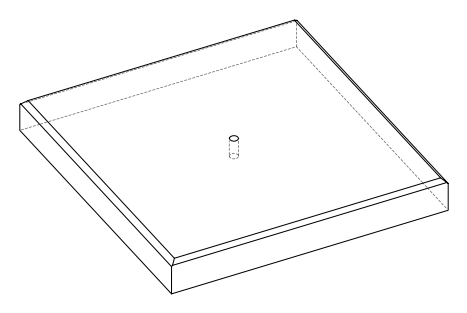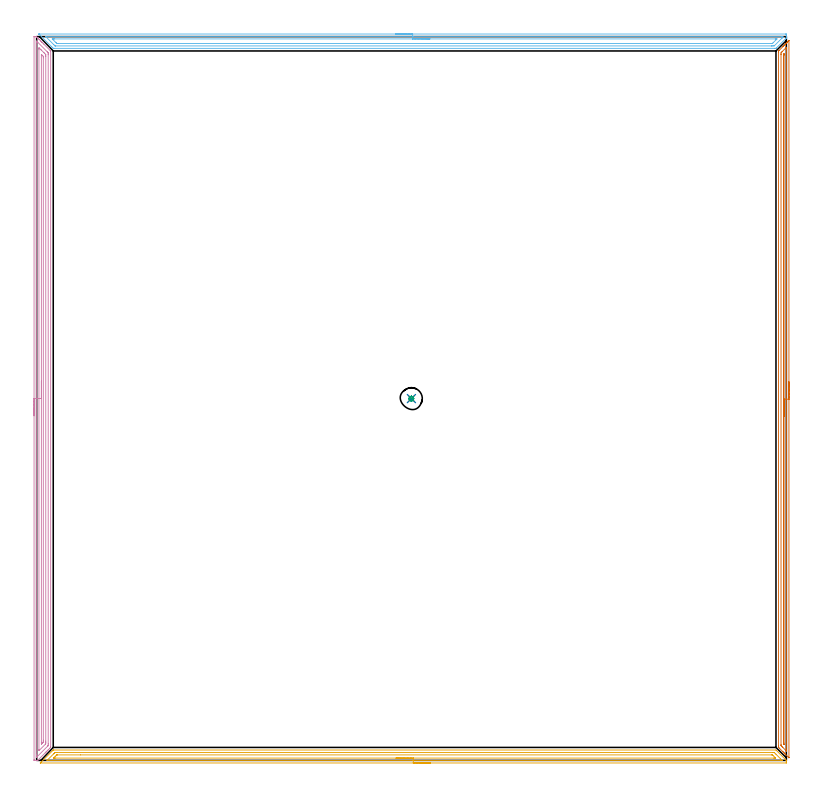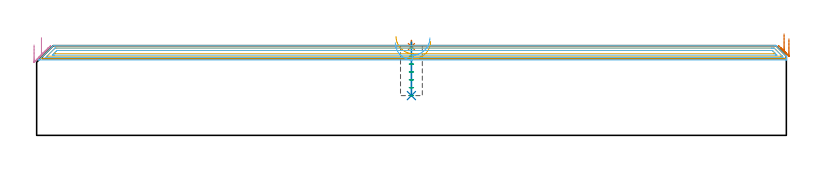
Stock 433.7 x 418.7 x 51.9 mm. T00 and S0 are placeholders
(PLAN: 7 operations, 3 tool changes, 44.8 min)
(1 SPOT_DRILL | STEP1POCKET | NXT0321_9005460120000 | 0.03 min | 0 mm3)
(2 DRILL_BLIND_HOLE_INTO_CENTER | STEP1POCKET | NXT0301_087 | 0.13 min | 2892 mm3)
(3 MILL_ROUGH_BLIND_HOLE_CONTOUR | STEP1POCKET | NXT0201_013 | Spiral | 0.35 min | 704 mm3)
(4 AREA_MILL | FG_CHAMFER_SURFACE | UGT0205_001 | 13.39 min | 19291 mm3)
(5 AREA_MILL_1 | FG_CHAMFER_SURFACE_1 | UGT0205_001 | 10.42 min | 11991 mm3)
(6 AREA_MILL_2 | FG_CHAMFER_SURFACE_2 | UGT0205_001 | 10.47 min | 14716 mm3)
(7 AREA_MILL_3 | FG_CHAMFER_SURFACE_3 | UGT0205_001 | 9.97 min | 7324 mm3)
(TOOL NXT0321_9005460120000 | NC Spot Drill, 142deg, 12mm, Carbide, Uncoated | D12 PA142 FL30 Z2)
(TOOL NXT0301_087 | Carbide Drill 11.6mm [860.1-1160-058A1-MM 2214] | D11.6 PA140 FL72 Z2)
(TOOL NXT0201_013 | ENDMILL 10mm | D10 FL30 Z4)
(TOOL UGT0205_001 | Chamfer Mill 20 x 3 x 45 deg. | D20 FL50 Z2)
(OP 1 SPOT_DRILL)
G17 G21 G94 G90
T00 M6
G54
G17 G0 G90 X216.8 Y209.3 S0 M3
G43 Z61.9 H0
G94 G81 G98 Z51.358 F250. R54.9
G80
M5
M2
(OP 2 DRILL_BLIND_HOLE_INTO_CENTER)
G17 G21 G94 G90
T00 M6
G54
G17 G0 G90 X216.8 Y209.3 S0 M3
G43 Z61.9 H1
G94 G81 G98 Z23. F250. R53.9
G80
M5
M2
(OP 3 MILL_ROUGH_BLIND_HOLE_CONTOUR)
G17 G21 G94 G90
T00 M6
G54
G17 G0 G90 X216.8 Y209.3 S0 M3
G43 Z61.9 H0
Z50.343
G94 G3 X217.43 Y209.97 R0.631 F250.
X216.718 Y210.597 R0.67
X215.503 Y209.218 R1.3
X216.718 Y210.597 R-1.3
X216.11 Y209.908 R0.65
X216.8 Y209.3 R0.65
G0 Z45.786
G3 X217.43 Y209.97 R0.631
X216.718 Y210.597 R0.67
X215.503 Y209.218 R1.3
X216.718 Y210.597 R-1.3
X216.11 Y209.908 R0.65
X216.8 Y209.3 R0.65
G0 Z41.229
G3 X217.43 Y209.97 R0.631
X216.718 Y210.597 R0.67
X215.503 Y209.218 R1.3
X216.718 Y210.597 R-1.3
X216.11 Y209.908 R0.65
X216.8 Y209.3 R0.65
G0 Z36.671
G3 X217.43 Y209.97 R0.631
X216.718 Y210.597 R0.67
X215.503 Y209.218 R1.3
X216.718 Y210.597 R-1.3
X216.11 Y209.908 R0.65
X216.8 Y209.3 R0.65
G0 Z32.114
G3 X217.43 Y209.97 R0.631
X216.718 Y210.597 R0.67
X215.503 Y209.218 R1.3
X216.718 Y210.597 R-1.3
X216.11 Y209.908 R0.65
X216.8 Y209.3 R0.65
G0 Z27.557
G3 X217.43 Y209.97 R0.631
X216.718 Y210.597 R0.67
X215.503 Y209.218 R1.3
X216.718 Y210.597 R-1.3
X216.11 Y209.908 R0.65
X216.8 Y209.3 R0.65
G0 Z23.
G3 X217.43 Y209.97 R0.631
X216.718 Y210.597 R0.67
X215.503 Y209.218 R1.3
X216.718 Y210.597 R-1.3
X216.11 Y209.908 R0.65
X216.8 Y209.3 R0.65
G0 Z61.9
M5
M2
(OP 4 AREA_MILL)
G17 G21 G94 G90
T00 M6
G54
G17 G0 G90 X-1.5 Y199.35 S1061 M3
G43 Z61.9 H0
Z52.3
G94 G1 Y199.388 Z51.428 F250.
Y199.502 Z50.564
Y199.691 Z49.712
Y199.953 Z48.88
Y200.287 Z48.074
Y200.69 Z47.3
Y201.158 Z46.564
Y201.69 Z45.872
Y202.279 Z45.229
Y202.922 Z44.64
Y203.614 Z44.108
Y204.35 Z43.64
Y205.124 Z43.237
Y205.93 Z42.903
Y206.762 Z42.641
Y207.614 Z42.452
Y208.478 Z42.338
Y209.35 Z42.3
Y418.521
X-1.496 Y418.642 Z42.304
X-1.493 Y418.69 Z42.306
X-1.268 Y418.7 Z42.532
X-0.563 Z43.237
X-0.213 Y418.694 Z43.586
X-0.203 Y418.692 Z43.596
X-0.17 Y418.67 Z43.629
X0.032 Y418.469 Z43.831
X0.079 Y418.422 Z43.876
X0.128 Y418.372 Z43.927
X0.32 Y418.181 Z44.119
X0.372 Y418.129 Z44.169
X0.426 Y418.074 Z44.225
X0.608 Y417.893 Z44.407
X0.665 Y417.837 Z44.462
X1.335 Y417.165 Z45.135
X1.543 Y416.959 Z45.34
X2.169 Y416.331 Z45.969
X2.214 Y416.287 Z46.013
X2.422 Y416.08 Z46.218
X3.004 Y415.496 Z46.804
X3.108 Y415.393 Z46.907
X3.3 Y415.202 Z47.096
X3.839 Y414.661 Z47.639
X4.178 Y414.324 Z47.974
X7.788 Y410.713 Z51.585
X8.1 Y410.394 Z51.885
Y410.029 Z51.9
Y7.777
X8.099 Y7.493 Z51.886
X7.692 Y7.091 Z51.491
X6.888 Y6.287 Z50.686
X6.813 Y6.212 Z50.61
X6.607 Y6.007 Z50.407
X5.935 Y5.334 Z49.732
X5.772 Y5.172 Z49.572
X5.695 Y5.095 Z49.495
X5.496 Y4.895 Z49.294
X5.398 Y4.797 Z49.196
X5.057 Y4.455 Z48.854
X4.937 Y4.337 Z48.737
X0.779 Y0.179 Z44.577
X0.665 Y0.067 Z44.463
X0.605 Y0.01 Z44.402
X-0.037 Y0. Z43.762
X-1.31 Z42.486
X-1.442 Y0.001 Z42.354
X-1.491 Y0.003 Z42.305
X-1.497 Y0.179 Z42.303
X-1.5 Y0.386 Z42.3
Y209.35
X-0.086 Z43.714
X-0.085 Y415.262 Z43.715
Y415.393
X-0.079 Y416.057 Z43.721
X-0.077 Y416.115 Z43.723
X0.017 Y416.025 Z43.817
X0.227 Y415.82 Z44.027
X0.658 Y415.393 Z44.458
X6.11 Y409.939 Z49.91
X6.297 Y409.748 Z50.097
X6.679 Y409.355 Z50.479
X6.682 Y409.269 Z50.482
X6.684 Y409.135 Z50.484
X6.686 Y408.372 Z50.486
Y408.241
Y9.565
X6.684 Y8.802 Z50.484
X6.682 Y8.671 Z50.482
X6.679 Y8.577 Z50.479
X6.673 Y8.534 Z50.473
X6.638 Y8.497 Z50.438
X6.521 Y8.374 Z50.321
X6.374 Y8.224 Z50.174
X0.564 Y2.413 Z44.364
X0.49 Y2.342 Z44.29
X0.166 Y2.027 Z43.966
X0.138 Y2.01 Z43.938
X0.087 Y2.007 Z43.887
X-0.019 Y2.005 Z43.781
X-0.052 Y2.007 Z43.748
X-0.079 Y2.012 Z43.721
X-0.08 Y2.06 Z43.72
X-0.085 Y2.282 Z43.715
Y2.413
X-0.086 Y3.055 Z43.714
Y209.35
X1.328 Z45.128
X1.329 Y411.142 Z45.129
X1.33 Y411.817 Z45.13
X1.331 Y412.033 Z45.131
X1.335 Y412.236 Z45.135
X1.543 Y412.046 Z45.343
X1.781 Y411.817 Z45.581
X2.422 Y411.179 Z46.222
X2.678 Y410.923 Z46.478
X4.178 Y409.423 Z47.978
X4.465 Y409.135 Z48.265
X5.057 Y408.537 Z48.857
X5.202 Y408.386 Z49.002
X5.265 Y408.31 Z49.065
X5.266 Y408.241 Z49.066
X5.269 Y408.025 Z49.069
X5.271 Y407.348 Z49.071
Y407.129
Y11.134
X5.27 Y10.459 Z49.07
X5.269 Y10.243 Z49.069
X5.259 Y9.565 Z49.059
X5.159 Y9.461 Z48.959
X5.057 Y9.357 Z48.857
X1.543 Y5.843 Z45.343
X1.47 Y5.774 Z45.27
X1.339 Y5.65 Z45.139
X1.335 Y5.771 Z45.135
X1.331 Y5.989 Z45.131
X1.329 Y6.207 Z45.129
X1.328 Y209.35 Z45.128
X2.743 Z46.543
Y408.241
X2.744 Y408.334 Z46.544
X2.747 Y408.379 Z46.547
X2.749 Y408.389 Z46.549
X2.754 Y408.385 Z46.554
X2.907 Y408.241 Z46.707
X3.3 Y407.848 Z47.1
X3.794 Y407.348 Z47.594
X3.85 Y407.272 Z47.65
X3.853 Y407.205 Z47.653
X3.855 Y407.064 Z47.655
X3.857 Y406.781 Z47.657
Y406.454
Y11.679
X3.856 Y11.352 Z47.656
X3.853 Y10.79 Z47.653
X3.85 Y10.627 Z47.65
X3.701 Y10.459 Z47.501
X3.502 Y10.253 Z47.302
X3.3 Y10.049 Z47.1
X3.06 Y9.809 Z46.86
X2.816 Y9.565 Z46.616
X2.792 Y9.543 Z46.592
X2.784 Y9.538 Z46.584
X2.75 Y9.52 Z46.55
X2.748 Y9.565 Z46.548
X2.745 Y9.836 Z46.545
X2.743 Y10.131 Z46.543
Y10.459
Y209.35
Y210.222 Z46.581
Y211.086 Z46.695
Y211.938 Z46.883
Y212.77 Z47.146
Y213.576 Z47.48
Y214.35 Z47.882
Y215.086 Z48.351
Y215.778 Z48.882
Y216.421 Z49.472
Y217.01 Z50.115
Y217.542 Z50.807
Y218.01 Z51.543
Y218.413 Z52.317
Y218.747 Z53.122
Y219.009 Z53.955
Y219.198 Z54.806
Y219.312 Z55.671
Y219.35 Z56.543
G0 Z61.9
M5
M2
(OP 5 AREA_MILL_1)
G17 G21 G94 G90
T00 M6
G54
G17 G0 G90 X227.9 Y-1.5 S1061 M3
G43 Z61.9 H0
Z54.4
G94 G1 X227.862 Z53.528 F250.
X227.748 Z52.664
X227.559 Z51.812
X227.297 Z50.98
X226.963 Z50.174
X226.56 Z49.4
X226.092 Z48.664
X225.56 Z47.972
X224.971 Z47.329
X224.328 Z46.74
X223.636 Z46.209
X222.9 Z45.74
X222.126 Z45.337
X221.32 Z45.003
X220.488 Z44.741
X219.636 Z44.552
X218.772 Z44.438
X217.9 Z44.4
X2.18
X2.116 Y-1.496 Z44.402
X2.115 Y-1.494 Z44.404
X2.116 Y-1.482 Z44.415
X2.159 Y-1.44 Z44.457
X2.274 Y-1.325 Z44.572
X2.414 Y-1.185 Z44.713
X2.691 Y-0.909 Z44.991
X9.467 Y5.868 Z51.767
X9.6 Y6.001 Z51.899
X9.835 Y6. Z51.9
X427.7
X433.088 Y0.612 Z46.512
X433.389 Y0.314 Z46.209
X433.535 Y0.166 Z46.063
X433.679 Y0.016 Z45.915
X433.69 Y0.002 Z45.9
X433.7 Y-0.646 Z45.254
Y-1.111 Z44.789
X433.69 Y-1.492 Z44.405
X433.603 Y-1.5 Z44.4
X217.9
Y-0.086 Z45.814
X6.283 Y-0.085 Z45.815
X6.182 Y-0.083 Z45.817
X5.996 Y-0.079 Z45.821
X6.077 Y0.016 Z45.916
X6.176 Y0.123 Z46.023
X6.283 Y0.233 Z46.133
X9.855 Y3.805 Z49.705
X10.196 Y4.142 Z50.042
X10.546 Y4.484 Z50.384
X10.652 Y4.58 Z50.48
X11.641 Y4.586 Z50.486
X426.047 Y4.585 Z50.485
X426.249 Y4.583 Z50.483
X426.65 Y4.579 Z50.479
X426.759 Y4.484 Z50.384
X426.838 Y4.41 Z50.31
X427.66 Y3.59 Z49.49
X430.41 Y0.841 Z46.741
X431.231 Y0.016 Z45.916
X431.302 Y-0.059 Z45.841
X431.307 Y-0.08 Z45.82
X430.41 Y-0.086 Z45.814
X217.9
Y1.328 Z47.228
X10.748 Y1.329 Z47.229
X10.328 Y1.33 Z47.23
X9.884 Y1.334 Z47.234
X9.855 Y1.336 Z47.236
X9.854 Y1.346 Z47.246
X9.855 Y1.353 Z47.253
X10.525 Y2.026 Z47.926
X11.196 Y2.697 Z48.597
X11.419 Y2.919 Z48.819
X11.641 Y3.136 Z49.036
X11.673 Y3.162 Z49.062
X11.695 Y3.165 Z49.065
X11.746 Y3.168 Z49.068
X11.85 Y3.171 Z49.071
X25.41
X425.052
X425.473 Y3.169 Z49.069
X425.589 Y3.166 Z49.066
X425.614 Y3.165 Z49.065
X425.673 Y3.116 Z49.016
X425.782 Y3.013 Z48.913
X425.945 Y2.855 Z48.755
X426.996 Y1.803 Z47.703
X427.155 Y1.641 Z47.541
X427.451 Y1.335 Z47.235
X427.308 Y1.333 Z47.233
X426.838 Y1.33 Z47.23
X426.419 Y1.329 Z47.229
X217.9 Y1.328 Z47.228
X217.028 Z47.267
X216.164 Z47.38
X215.312 Z47.569
X214.48 Z47.832
X213.674 Z48.165
X212.9 Z48.568
X212.164 Z49.037
X211.472 Z49.568
X210.829 Z50.157
X210.24 Z50.801
X209.708 Z51.493
X209.24 Z52.228
X208.837 Z53.002
X208.503 Z53.808
X208.241 Z54.64
X208.052 Z55.492
X207.938 Z56.357
X207.9 Z57.228
G0 Z61.9
M5
M2
(OP 6 AREA_MILL_2)
G17 G21 G94 G90
T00 M6
G54
G17 G0 G90 X207.5 Y420.2 S1061 M3
G43 Z61.9 H0
Z53.6
G94 G1 X207.538 Z52.728 F250.
X207.652 Z51.864
X207.841 Z51.012
X208.103 Z50.18
X208.437 Z49.374
X208.84 Z48.6
X209.309 Z47.864
X209.84 Z47.172
X210.429 Z46.529
X211.072 Z45.94
X211.764 Z45.408
X212.5 Z44.94
X213.274 Z44.537
X214.08 Z44.203
X214.912 Z43.941
X215.764 Z43.752
X216.629 Z43.638
X217.5 Z43.6
X433.384
X433.537 Y420.197 Z43.603
X433.698 Y420.191 Z43.605
X433.7 Y419.939 Z43.858
Y419.614 Z44.181
Y418.964 Z44.835
Y418.482 Z45.318
X433.69 Y417.895 Z45.903
X433.63 Y417.832 Z45.967
X433.537 Y417.736 Z46.062
X433.441 Y417.64 Z46.158
X427.841 Y412.04 Z51.758
X427.735 Y411.936 Z51.864
X427.702 Y411.907 Z51.893
X426.842 Y411.9 Z51.9
X9.944
X9.597 Y411.905 Z51.891
X9.46 Y412.04 Z51.757
X8.754 Y412.746 Z51.053
X1.612 Y419.888 Z43.911
X1.439 Y420.06 Z43.737
X1.314 Y420.187 Z43.611
X1.312 Y420.195 Z43.603
X1.314 Y420.199 Z43.599
X1.424 Y420.2 Z43.6
X217.5
Y418.786 Z45.014
X431.305 Y418.785 Z45.015
X431.368 Y418.784 Z45.016
X431.493 Y418.781 Z45.019
X431.69 Y418.773 Z45.027
Y418.723 Z45.077
X431.684 Y418.345 Z45.455
X431.305 Y417.956 Z45.844
X431.244 Y417.894 Z45.906
X426.842 Y413.493 Z50.307
X426.782 Y413.437 Z50.363
X426.715 Y413.377 Z50.423
X426.006 Y413.32 Z50.48
X425.949 Y413.318 Z50.482
X425.119 Y413.314 Z50.486
X425.056
X10.837 Y413.315 Z50.485
X10.774 Y413.317 Z50.483
X10.653 Y413.321 Z50.479
X10.585 Y413.377 Z50.423
X9.944 Y414.007 Z49.793
X5.48 Y418.47 Z45.33
X5.23 Y418.723 Z45.077
X5.196 Y418.761 Z45.039
X5.184 Y418.776 Z45.024
X5.23 Y418.779 Z45.021
X5.355 Y418.784 Z45.016
X5.418 Y418.785 Z45.015
X217.5 Y418.786 Z45.014
Y417.372 Z46.428
X427.303 Y417.371 Z46.429
X427.735 Y417.37 Z46.43
X428.2 Y417.367 Z46.433
X428.227 Y417.365 Z46.435
X428.244 Y417.354 Z46.446
X427.788 Y416.887 Z46.913
X425.949 Y415.048 Z48.752
X425.686 Y414.789 Z49.011
X425.644 Y414.751 Z49.049
X425.626 Y414.737 Z49.063
X425.602 Y414.735 Z49.065
X425.485 Y414.731 Z49.069
X425.056 Y414.729 Z49.071
X424.595 Y414.728 Z49.072
X12.622 Y414.729 Z49.071
X12.158 Y414.731 Z49.069
X11.729 Y414.735 Z49.065
X11.673 Y414.738 Z49.062
X11.612 Y414.795 Z49.005
X11.487 Y414.916 Z48.884
X11.241 Y415.159 Z48.641
X9.459 Y416.941 Z46.859
X9.051 Y417.353 Z46.447
X9.046 Y417.366 Z46.434
X9.051 Y417.367 Z46.433
X9.514 Y417.37 Z46.43
X9.944 Y417.371 Z46.429
X10.405 Y417.372 Z46.428
X217.5
X218.372 Z46.467
X219.237 Z46.58
X220.088 Z46.769
X220.92 Z47.032
X221.726 Z47.365
X222.5 Z47.768
X223.236 Z48.237
X223.928 Z48.768
X224.571 Z49.357
X225.161 Z50.001
X225.692 Z50.693
X226.16 Z51.428
X226.563 Z52.202
X226.897 Z53.008
X227.159 Z53.84
X227.348 Z54.692
X227.462 Z55.557
X227.5 Z56.428
G0 Z61.9
M5
M2
(OP 7 AREA_MILL_3)
G17 G21 G94 G90
T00 M6
G54
G17 G0 G90 X435.2 Y218.95 S1061 M3
G43 Z61.9 H0
Z55.9
G94 G1 Y218.912 Z55.028 F250.
Y218.798 Z54.164
Y218.609 Z53.312
Y218.347 Z52.48
Y218.013 Z51.674
Y217.61 Z50.9
Y217.142 Z50.164
Y216.61 Z49.472
Y216.021 Z48.829
Y215.378 Z48.24
Y214.686 Z47.708
Y213.95 Z47.24
Y213.176 Z46.837
Y212.37 Z46.503
Y211.538 Z46.241
Y210.686 Z46.052
Y209.822 Z45.938
Y208.95 Z45.9
Y1.739
X435.199 Y1.673 Z45.901
X435.194 Y1.522 Z45.905
X435.192 Y1.508 Z45.906
X433.24 Y3.459 Z47.858
X433.076 Y3.622 Z48.019
X432.918 Y3.78 Z48.179
X432.793 Y3.906 Z48.305
X432.638 Y4.06 Z48.457
X432.489 Y4.21 Z48.609
X432.346 Y4.353 Z48.752
X432.2 Y4.498 Z48.896
X432.06 Y4.639 Z49.038
X431.899 Y4.8 Z49.198
X431.762 Y4.936 Z49.334
X429.573 Y7.127 Z51.525
X429.224 Y7.48 Z51.876
X429.207 Y7.5 Z51.893
X429.2 Y8.373 Z51.9
Y409.527
X429.207 Y410.4 Z51.893
X429.224 Y410.42 Z51.876
X429.573 Y410.774 Z51.525
X431.762 Y412.964 Z49.334
X431.899 Y413.1 Z49.198
X432.06 Y413.261 Z49.038
X432.198 Y413.4 Z48.898
X432.346 Y413.547 Z48.752
X432.489 Y413.69 Z48.609
X432.638 Y413.84 Z48.457
X433.125 Y414.325 Z47.975
X433.389 Y414.59 Z47.71
X433.514 Y414.716 Z47.582
X433.859 Y415.059 Z47.241
X434.056 Y415.256 Z47.044
X434.282 Y415.483 Z46.816
X434.39 Y415.591 Z46.707
X434.827 Y416.028 Z46.272
X434.986 Y416.187 Z46.113
X435.081 Y416.282 Z46.018
X435.179 Y416.376 Z45.919
X435.195 Y416.383 Z45.903
X435.199 Y416.376 Z45.899
X435.2 Y208.95 Z45.9
X433.786 Z47.314
X433.785 Y5.863 Z47.315
X433.783 Y5.693 Z47.317
X433.779 Y5.471 Z47.321
X433.775 Y5.386 Z47.325
X433.721 Y5.438 Z47.379
X433.458 Y5.693 Z47.642
X431.67 Y7.48 Z49.43
X431.324 Y7.828 Z49.776
X430.788 Y8.373 Z50.312
X430.621 Y8.559 Z50.479
X430.619 Y8.736 Z50.481
X430.615 Y9.097 Z50.485
Y408.464
Y408.633
X430.62 Y409.351 Z50.48
X430.783 Y409.527 Z50.317
X431.054 Y409.802 Z50.046
X431.324 Y410.074 Z49.776
X433.457 Y412.207 Z47.643
X433.559 Y412.308 Z47.541
X433.71 Y412.453 Z47.39
X433.774 Y412.513 Z47.326
X433.78 Y412.382 Z47.32
X433.784 Y412.207 Z47.316
X433.785 Y412.029 Z47.315
X433.786 Y411.483 Z47.314
Y208.95
X432.372 Z48.728
X432.371 Y9.986 Z48.729
X432.366 Y9.267 Z48.734
X432.365 Y9.257 Z48.735
X432.341 Y9.267 Z48.759
X432.2 Y9.401 Z48.9
X432.108 Y9.495 Z48.992
X432.063 Y9.544 Z49.037
X432.043 Y9.568 Z49.057
X432.035 Y9.636 Z49.065
X432.031 Y9.985 Z49.069
X432.029 Y10.16 Z49.071
Y407.915
X432.03 Y408.09 Z49.07
X432.032 Y408.206 Z49.068
X432.035 Y408.298 Z49.065
X432.042 Y408.331 Z49.058
X432.054 Y408.346 Z49.046
X432.2 Y408.5 Z48.9
X432.266 Y408.566 Z48.834
X432.334 Y408.633 Z48.766
X432.351 Y408.643 Z48.749
X432.365 Y408.649 Z48.735
X432.366 Y408.633 Z48.734
X432.37 Y408.521 Z48.73
X432.371 Y408.459 Z48.729
X432.372 Y407.74 Z48.728
Y208.95
Y208.078 Z48.767
Y207.214 Z48.88
Y206.362 Z49.069
Y205.53 Z49.332
Y204.724 Z49.665
Y203.95 Z50.068
Y203.214 Z50.537
Y202.522 Z51.068
Y201.879 Z51.657
Y201.29 Z52.301
Y200.758 Z52.993
Y200.29 Z53.728
Y199.887 Z54.502
Y199.553 Z55.308
Y199.291 Z56.14
Y199.102 Z56.992
Y198.988 Z57.857
Y198.95 Z58.728
G0 Z61.9
M5
M2
